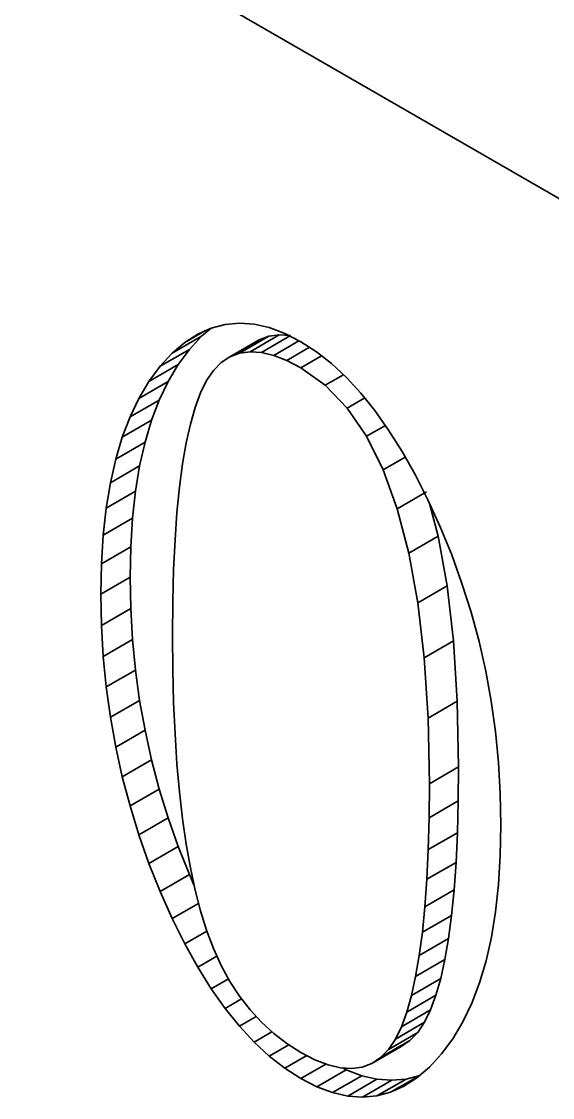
# Model space of a CAD drawing. Header units: millimetres. Extents: x -148 to 148, y -105 to 105.
# Drawn here: x 92.134 to 93.418, y -22.915 to -20.313 of the extents above; entities that cross this region are included whole.
import ezdxf

# ---------------------------------------------------------------- set-up
doc = ezdxf.new("R2010")
doc.units = ezdxf.units.MM
doc.layers.add('粗实线层', color=7, linetype='Continuous', lineweight=35)

msp = doc.modelspace()

# ---------------------------------------------------------------- linework, layer by layer
at = {"layer": '粗实线层', "color": 7, "lineweight": 35, "ltscale": 0.265361}
msp.add_line((100.2564, -24.6806), (91.064, -19.3734), dxfattribs=at)
at = {"layer": '粗实线层', "color": 7, "lineweight": 35, "ltscale": 0.000865132}
msp.add_line((92.5926, -21.0541), (92.626, -21.0453), dxfattribs=at)
at = {"layer": '粗实线层', "color": 7, "lineweight": 35, "ltscale": 0.000867458}
msp.add_line((92.626, -21.0453), (92.6606, -21.0422), dxfattribs=at)
at = {"layer": '粗实线层', "color": 7, "lineweight": 35, "ltscale": 0.000892793}
for p, q in [((92.6606, -21.0422), (92.6962, -21.0449)), ((93.029, -22.8732), (92.9934, -22.8706))]:
    msp.add_line(p, q, dxfattribs=at)
at = {"layer": '粗实线层', "color": 7, "lineweight": 35, "ltscale": 0.000940663}
for p, q in [((92.6962, -21.0449), (92.7329, -21.0532)), ((92.9227, -22.9114), (92.886, -22.903))]:
    msp.add_line(p, q, dxfattribs=at)
at = {"layer": '粗实线层', "color": 7, "lineweight": 35, "ltscale": 0.002041}
for p, q in [((92.4985, -21.115), (92.5692, -21.0742)), ((92.661, -21.1147), (92.7317, -21.0739)), ((92.6864, -21.1113), (92.7571, -21.0705)), ((92.7139, -21.1131), (92.7846, -21.0723)), ((92.6378, -21.1235), (92.7085, -21.0827)), ((92.4693, -21.1467), (92.54, -21.1059)), ((92.4421, -21.1834), (92.5128, -21.1426)), ((92.4177, -21.2242), (92.4884, -21.1833)), ((92.3962, -21.269), (92.4669, -21.2282)), ((92.3775, -21.318), (92.4482, -21.2771)), ((92.3617, -21.371), (92.4325, -21.3302)), ((92.3488, -21.4281), (92.4195, -21.3873)), ((92.3388, -21.4894), (92.4095, -21.4485)), ((93.0423, -21.4913), (93.113, -21.4504)), ((92.3316, -21.5547), (92.4023, -21.5138)), ((93.0703, -21.5983), (93.141, -21.5575)), ((92.3273, -21.6241), (92.398, -21.5832)), ((92.3259, -21.6976), (92.3966, -21.6567)), ((93.092, -21.7183), (93.1627, -21.6775)), ((92.3273, -21.7732), (92.398, -21.7324)), ((92.3316, -21.8481), (92.4023, -21.8072)), ((93.1075, -21.8513), (93.1782, -21.8104)), ((92.3388, -21.9221), (92.4095, -21.8813)), ((92.3488, -21.9952), (92.4195, -21.9544)), ((93.1169, -21.9972), (93.1876, -21.9564)), ((92.3617, -22.0676), (92.4325, -22.0268)), ((92.3775, -22.1391), (92.4482, -22.0983)), ((93.12, -22.156), (93.1907, -22.1152)), ((92.3962, -22.2097), (92.4669, -22.1689)), ((93.1193, -22.2383), (93.19, -22.1974)), ((92.4177, -22.2796), (92.4884, -22.2387)), ((93.1173, -22.3153), (93.188, -22.2745)), ((92.4421, -22.3486), (92.5128, -22.3077)), ((93.1139, -22.3871), (93.1846, -22.3463)), ((92.4693, -22.4167), (92.54, -22.3759)), ((93.1091, -22.4537), (93.1799, -22.4129)), ((93.1031, -22.5151), (93.1738, -22.4743)), ((93.0956, -22.5713), (93.1664, -22.5304)), ((93.0869, -22.6222), (93.1576, -22.5814)), ((93.0767, -22.668), (93.1474, -22.6271)), ((93.0652, -22.7085), (93.1359, -22.6677)), ((93.0524, -22.7438), (93.1231, -22.703)), ((93.0378, -22.7739), (93.1085, -22.733)), ((93.0211, -22.7986), (93.0918, -22.7578)), ((93.0022, -22.8181), (93.0729, -22.7773)), ((92.9811, -22.8323), (93.0518, -22.7914)), ((92.8483, -22.8889), (92.919, -22.848)), ((92.886, -22.903), (92.9567, -22.8622)), ((93.0263, -22.9021), (93.097, -22.8613)), ((92.9227, -22.9114), (92.9934, -22.8706)), ((92.9583, -22.914), (93.029, -22.8732)), ((92.9928, -22.9109), (93.0636, -22.8701))]:
    msp.add_line(p, q, dxfattribs=at)
at = {"layer": '粗实线层', "color": 7, "lineweight": 35, "ltscale": 0.001396}
msp.add_line((92.5288, -21.089), (92.5772, -21.061), dxfattribs=at)
at = {"layer": '粗实线层', "color": 7, "lineweight": 35, "ltscale": 0.00093325}
msp.add_line((92.5288, -21.089), (92.5601, -21.0687), dxfattribs=at)
at = {"layer": '粗实线层', "color": 7, "lineweight": 35, "ltscale": 0.001079}
for p, q in [((92.54, -21.1059), (92.5692, -21.0742)), ((92.4693, -21.1467), (92.4985, -21.115)), ((93.1496, -22.8095), (93.1204, -22.8413))]:
    msp.add_line(p, q, dxfattribs=at)
at = {"layer": '粗实线层', "color": 7, "lineweight": 35, "ltscale": 0.000888566}
msp.add_line((92.5601, -21.0687), (92.5926, -21.0541), dxfattribs=at)
at = {"layer": '粗实线层', "color": 7, "lineweight": 35, "ltscale": 0.000767695}
msp.add_line((92.5692, -21.0742), (92.5925, -21.0541), dxfattribs=at)
at = {"layer": '粗实线层', "color": 7, "lineweight": 35, "ltscale": 0.000619888}
msp.add_line((92.7317, -21.0739), (92.7085, -21.0827), dxfattribs=at)
at = {"layer": '粗实线层', "color": 7, "lineweight": 35, "ltscale": 0.000640215}
for p, q in [((92.7571, -21.0705), (92.7317, -21.0739)), ((92.6864, -21.1113), (92.661, -21.1147))]:
    msp.add_line(p, q, dxfattribs=at)
at = {"layer": '粗实线层', "color": 7, "lineweight": 35, "ltscale": 0.001007}
msp.add_line((92.7329, -21.0532), (92.7706, -21.0674), dxfattribs=at)
at = {"layer": '粗实线层', "color": 7, "lineweight": 35, "ltscale": 0.000689642}
msp.add_line((92.7846, -21.0723), (92.7571, -21.0705), dxfattribs=at)
at = {"layer": '粗实线层', "color": 7, "lineweight": 35, "ltscale": 0.00109}
for p, q in [((92.7706, -21.0674), (92.8094, -21.0872)), ((92.8483, -22.8889), (92.8094, -22.869))]:
    msp.add_line(p, q, dxfattribs=at)
at = {"layer": '粗实线层', "color": 7, "lineweight": 35, "ltscale": 0.00099845}
msp.add_line((92.4985, -21.115), (92.5288, -21.089), dxfattribs=at)
at = {"layer": '粗实线层', "color": 7, "lineweight": 35, "ltscale": 0.001767}
msp.add_line((92.7436, -21.1202), (92.8048, -21.0848), dxfattribs=at)
at = {"layer": '粗实线层', "color": 7, "lineweight": 35, "ltscale": 0.001116}
msp.add_line((92.8094, -21.0872), (92.8469, -21.1114), dxfattribs=at)
at = {"layer": '粗实线层', "color": 7, "lineweight": 35, "ltscale": 0.001142}
for p, q in [((92.5128, -21.1426), (92.54, -21.1059)), ((92.4421, -21.1834), (92.4693, -21.1467))]:
    msp.add_line(p, q, dxfattribs=at)
at = {"layer": '粗实线层', "color": 7, "lineweight": 35, "ltscale": 0.000632054}
msp.add_line((92.6378, -21.1235), (92.6167, -21.1375), dxfattribs=at)
at = {"layer": '粗实线层', "color": 7, "lineweight": 35, "ltscale": 0.000620245}
msp.add_line((92.661, -21.1147), (92.6378, -21.1235), dxfattribs=at)
at = {"layer": '粗实线层', "color": 7, "lineweight": 35, "ltscale": 0.000689667}
msp.add_line((92.7139, -21.1131), (92.6864, -21.1113), dxfattribs=at)
at = {"layer": '粗实线层', "color": 7, "lineweight": 35, "ltscale": 0.00076315}
msp.add_line((92.7436, -21.1202), (92.7139, -21.1131), dxfattribs=at)
at = {"layer": '粗实线层', "color": 7, "lineweight": 35, "ltscale": 0.000853849}
msp.add_line((92.7754, -21.1325), (92.7436, -21.1202), dxfattribs=at)
at = {"layer": '粗实线层', "color": 7, "lineweight": 35, "ltscale": 0.001589}
msp.add_line((92.7754, -21.1325), (92.8305, -21.1008), dxfattribs=at)
at = {"layer": '粗实线层', "color": 7, "lineweight": 35, "ltscale": 0.001445}
msp.add_line((92.8094, -21.1502), (92.8595, -21.1213), dxfattribs=at)
at = {"layer": '粗实线层', "color": 7, "lineweight": 35, "ltscale": 0.001164}
msp.add_line((92.8469, -21.1114), (92.8836, -21.1401), dxfattribs=at)
at = {"layer": '粗实线层', "color": 7, "lineweight": 35, "ltscale": 0.001187}
for p, q in [((92.4884, -21.1833), (92.5128, -21.1426)), ((92.4177, -21.2242), (92.4421, -21.1834))]:
    msp.add_line(p, q, dxfattribs=at)
at = {"layer": '粗实线层', "color": 7, "lineweight": 35, "ltscale": 0.00067492}
msp.add_line((92.6167, -21.1375), (92.5978, -21.1567), dxfattribs=at)
at = {"layer": '粗实线层', "color": 7, "lineweight": 35, "ltscale": 0.00095733}
msp.add_line((92.8094, -21.1502), (92.7754, -21.1325), dxfattribs=at)
at = {"layer": '粗实线层', "color": 7, "lineweight": 35, "ltscale": 0.001815}
msp.add_line((92.8684, -21.1925), (92.8094, -21.1502), dxfattribs=at)
at = {"layer": '粗实线层', "color": 7, "lineweight": 35, "ltscale": 0.001223}
msp.add_line((92.8836, -21.1401), (92.9194, -21.1735), dxfattribs=at)
at = {"layer": '粗实线层', "color": 7, "lineweight": 35, "ltscale": 0.000742236}
msp.add_line((92.5978, -21.1567), (92.5811, -21.1813), dxfattribs=at)
at = {"layer": '粗实线层', "color": 7, "lineweight": 35, "ltscale": 0.001272}
msp.add_line((92.8684, -21.1925), (92.9125, -21.167), dxfattribs=at)
at = {"layer": '粗实线层', "color": 7, "lineweight": 35, "ltscale": 0.001289}
msp.add_line((92.9194, -21.1735), (92.9543, -21.2114), dxfattribs=at)
at = {"layer": '粗实线层', "color": 7, "lineweight": 35, "ltscale": 0.001244}
for p, q in [((92.4669, -21.2282), (92.4884, -21.1833)), ((92.3962, -21.269), (92.4177, -21.2242))]:
    msp.add_line(p, q, dxfattribs=at)
at = {"layer": '粗实线层', "color": 7, "lineweight": 35, "ltscale": 0.000829479}
msp.add_line((92.5811, -21.1813), (92.5665, -21.2111), dxfattribs=at)
at = {"layer": '粗实线层', "color": 7, "lineweight": 35, "ltscale": 0.001911}
msp.add_line((92.9212, -21.2478), (92.8684, -21.1925), dxfattribs=at)
at = {"layer": '粗实线层', "color": 7, "lineweight": 35, "ltscale": 0.001309}
msp.add_line((92.4482, -21.2771), (92.4669, -21.2282), dxfattribs=at)
at = {"layer": '粗实线层', "color": 7, "lineweight": 35, "ltscale": 0.000933478}
msp.add_line((92.5665, -21.2111), (92.5537, -21.2461), dxfattribs=at)
at = {"layer": '粗实线层', "color": 7, "lineweight": 35, "ltscale": 0.001229}
msp.add_line((92.9212, -21.2478), (92.9638, -21.2232), dxfattribs=at)
at = {"layer": '粗实线层', "color": 7, "lineweight": 35, "ltscale": 0.001361}
msp.add_line((92.9543, -21.2114), (92.9884, -21.2538), dxfattribs=at)
at = {"layer": '粗实线层', "color": 7, "lineweight": 35, "ltscale": 0.001047}
msp.add_line((92.5537, -21.2461), (92.5422, -21.2864), dxfattribs=at)
at = {"layer": '粗实线层', "color": 7, "lineweight": 35, "ltscale": 0.002065}
msp.add_line((92.9678, -21.316), (92.9212, -21.2478), dxfattribs=at)
at = {"layer": '粗实线层', "color": 7, "lineweight": 35, "ltscale": 0.00144}
msp.add_line((92.9884, -21.2538), (93.0216, -21.3009), dxfattribs=at)
at = {"layer": '粗实线层', "color": 7, "lineweight": 35, "ltscale": 0.00131}
msp.add_line((92.3775, -21.318), (92.3962, -21.269), dxfattribs=at)
at = {"layer": '粗实线层', "color": 7, "lineweight": 35, "ltscale": 0.001383}
for p, q in [((92.4325, -21.3302), (92.4482, -21.2771)), ((92.3617, -21.371), (92.3775, -21.318))]:
    msp.add_line(p, q, dxfattribs=at)
at = {"layer": '粗实线层', "color": 7, "lineweight": 35, "ltscale": 0.001167}
msp.add_line((92.5422, -21.2864), (92.532, -21.3319), dxfattribs=at)
at = {"layer": '粗实线层', "color": 7, "lineweight": 35, "ltscale": 0.001323}
msp.add_line((92.9678, -21.316), (93.0136, -21.2895), dxfattribs=at)
at = {"layer": '粗实线层', "color": 7, "lineweight": 35, "ltscale": 0.001523}
msp.add_line((93.0216, -21.3009), (93.054, -21.3525), dxfattribs=at)
at = {"layer": '粗实线层', "color": 7, "lineweight": 35, "ltscale": 0.001464}
msp.add_line((92.4195, -21.3873), (92.4325, -21.3302), dxfattribs=at)
at = {"layer": '粗实线层', "color": 7, "lineweight": 35, "ltscale": 0.001288}
msp.add_line((92.532, -21.3319), (92.5232, -21.3827), dxfattribs=at)
at = {"layer": '粗实线层', "color": 7, "lineweight": 35, "ltscale": 0.002266}
msp.add_line((93.0082, -21.3972), (92.9678, -21.316), dxfattribs=at)
at = {"layer": '粗实线层', "color": 7, "lineweight": 35, "ltscale": 0.00161}
msp.add_line((93.054, -21.3525), (93.0855, -21.4086), dxfattribs=at)
at = {"layer": '粗实线层', "color": 7, "lineweight": 35, "ltscale": 0.001465}
msp.add_line((92.3488, -21.4281), (92.3617, -21.371), dxfattribs=at)
at = {"layer": '粗实线层', "color": 7, "lineweight": 35, "ltscale": 0.001413}
msp.add_line((92.5232, -21.3827), (92.5158, -21.4387), dxfattribs=at)
at = {"layer": '粗实线层', "color": 7, "lineweight": 35, "ltscale": 0.001546}
msp.add_line((93.0082, -21.3972), (93.0617, -21.3662), dxfattribs=at)
at = {"layer": '粗实线层', "color": 7, "lineweight": 35, "ltscale": 0.001551}
for p, q in [((92.4095, -21.4485), (92.4195, -21.3873)), ((92.3388, -21.4894), (92.3488, -21.4281))]:
    msp.add_line(p, q, dxfattribs=at)
at = {"layer": '粗实线层', "color": 7, "lineweight": 35, "ltscale": 0.002503}
msp.add_line((93.0423, -21.4913), (93.0082, -21.3972), dxfattribs=at)
at = {"layer": '粗实线层', "color": 7, "lineweight": 35, "ltscale": 0.001702}
for p, q in [((93.0855, -21.4086), (93.1162, -21.4694)), ((92.5288, -22.5432), (92.4985, -22.4822))]:
    msp.add_line(p, q, dxfattribs=at)
at = {"layer": '粗实线层', "color": 7, "lineweight": 35, "ltscale": 0.001643}
for p, q in [((92.4023, -21.5138), (92.4095, -21.4485)), ((92.3316, -21.5547), (92.3388, -21.4894))]:
    msp.add_line(p, q, dxfattribs=at)
at = {"layer": '粗实线层', "color": 7, "lineweight": 35, "ltscale": 0.001539}
msp.add_line((92.5158, -21.4387), (92.5097, -21.5), dxfattribs=at)
at = {"layer": '粗实线层', "color": 7, "lineweight": 35, "ltscale": 0.001795}
msp.add_line((93.1162, -21.4694), (93.146, -21.5347), dxfattribs=at)
at = {"layer": '粗实线层', "color": 7, "lineweight": 35, "ltscale": 0.002042}
msp.add_line((93.141, -21.5575), (93.1203, -21.4785), dxfattribs=at)
at = {"layer": '粗实线层', "color": 7, "lineweight": 35, "ltscale": 0.001739}
for p, q in [((92.398, -21.5832), (92.4023, -21.5138)), ((92.3273, -21.6241), (92.3316, -21.5547))]:
    msp.add_line(p, q, dxfattribs=at)
at = {"layer": '粗实线层', "color": 7, "lineweight": 35, "ltscale": 0.001667}
msp.add_line((92.5097, -21.5), (92.505, -21.5665), dxfattribs=at)
at = {"layer": '粗实线层', "color": 7, "lineweight": 35, "ltscale": 0.002766}
msp.add_line((93.0703, -21.5983), (93.0423, -21.4913), dxfattribs=at)
at = {"layer": '粗实线层', "color": 7, "lineweight": 35, "ltscale": 0.001839}
msp.add_line((93.146, -21.5347), (93.174, -21.6028), dxfattribs=at)
at = {"layer": '粗实线层', "color": 7, "lineweight": 35, "ltscale": 0.001796}
msp.add_line((92.505, -21.5665), (92.5016, -21.6383), dxfattribs=at)
at = {"layer": '粗实线层', "color": 7, "lineweight": 35, "ltscale": 0.003049}
for p, q in [((93.1627, -21.6775), (93.141, -21.5575)), ((93.092, -21.7183), (93.0703, -21.5983))]:
    msp.add_line(p, q, dxfattribs=at)
at = {"layer": '粗实线层', "color": 7, "lineweight": 35, "ltscale": 0.001838}
for p, q in [((92.3966, -21.6567), (92.398, -21.5832)), ((92.3259, -21.6976), (92.3273, -21.6241))]:
    msp.add_line(p, q, dxfattribs=at)
at = {"layer": '粗实线层', "color": 7, "lineweight": 35, "ltscale": 0.001834}
msp.add_line((93.174, -21.6028), (93.1989, -21.6717), dxfattribs=at)
at = {"layer": '粗实线层', "color": 7, "lineweight": 35, "ltscale": 0.001926}
for p, q in [((92.5016, -21.6383), (92.4996, -21.7153)), ((93.188, -22.2745), (93.19, -22.1974))]:
    msp.add_line(p, q, dxfattribs=at)
at = {"layer": '粗实线层', "color": 7, "lineweight": 35, "ltscale": 0.001892}
for p, q in [((92.398, -21.7324), (92.3966, -21.6567)), ((92.3273, -21.7732), (92.3259, -21.6976))]:
    msp.add_line(p, q, dxfattribs=at)
at = {"layer": '粗实线层', "color": 7, "lineweight": 35, "ltscale": 0.001831}
msp.add_line((93.1989, -21.6717), (93.221, -21.7416), dxfattribs=at)
at = {"layer": '粗实线层', "color": 7, "lineweight": 35, "ltscale": 0.003346}
for p, q in [((93.1782, -21.8104), (93.1627, -21.6775)), ((93.1075, -21.8513), (93.092, -21.7183))]:
    msp.add_line(p, q, dxfattribs=at)
at = {"layer": '粗实线层', "color": 7, "lineweight": 35, "ltscale": 0.002055}
msp.add_line((92.4996, -21.7153), (92.4989, -21.7975), dxfattribs=at)
at = {"layer": '粗实线层', "color": 7, "lineweight": 35, "ltscale": 0.001874}
for p, q in [((92.4023, -21.8072), (92.398, -21.7324)), ((92.3316, -21.8481), (92.3273, -21.7732))]:
    msp.add_line(p, q, dxfattribs=at)
at = {"layer": '粗实线层', "color": 7, "lineweight": 35, "ltscale": 0.001833}
msp.add_line((93.221, -21.7416), (93.2401, -21.8124), dxfattribs=at)
at = {"layer": '粗实线层', "color": 7, "lineweight": 35, "ltscale": 0.002076}
msp.add_line((92.4989, -21.7975), (92.4996, -21.8805), dxfattribs=at)
at = {"layer": '粗实线层', "color": 7, "lineweight": 35, "ltscale": 0.001859}
for p, q in [((92.4095, -21.8813), (92.4023, -21.8072)), ((92.3388, -21.9221), (92.3316, -21.8481))]:
    msp.add_line(p, q, dxfattribs=at)
at = {"layer": '粗实线层', "color": 7, "lineweight": 35, "ltscale": 0.003655}
for p, q in [((93.1876, -21.9564), (93.1782, -21.8104)), ((93.1169, -21.9972), (93.1075, -21.8513))]:
    msp.add_line(p, q, dxfattribs=at)
at = {"layer": '粗实线层', "color": 7, "lineweight": 35, "ltscale": 0.001837}
for p, q in [((93.2401, -21.8124), (93.2562, -21.884)), ((92.4325, -22.0268), (92.4195, -21.9544)), ((92.3617, -22.0676), (92.3488, -21.9952))]:
    msp.add_line(p, q, dxfattribs=at)
at = {"layer": '粗实线层', "color": 7, "lineweight": 35, "ltscale": 0.001985}
msp.add_line((92.4996, -21.8805), (92.5016, -21.9599), dxfattribs=at)
at = {"layer": '粗实线层', "color": 7, "lineweight": 35, "ltscale": 0.001846}
for p, q in [((92.4195, -21.9544), (92.4095, -21.8813)), ((92.3488, -21.9952), (92.3388, -21.9221))]:
    msp.add_line(p, q, dxfattribs=at)
at = {"layer": '粗实线层', "color": 7, "lineweight": 35, "ltscale": 0.001844}
msp.add_line((93.2562, -21.884), (93.2695, -21.9566), dxfattribs=at)
at = {"layer": '粗实线层', "color": 7, "lineweight": 35, "ltscale": 0.003972}
for p, q in [((93.1907, -22.1152), (93.1876, -21.9564)), ((93.12, -22.156), (93.1169, -21.9972))]:
    msp.add_line(p, q, dxfattribs=at)
at = {"layer": '粗实线层', "color": 7, "lineweight": 35, "ltscale": 0.001855}
msp.add_line((93.2695, -21.9566), (93.2798, -22.0301), dxfattribs=at)
at = {"layer": '粗实线层', "color": 7, "lineweight": 35, "ltscale": 0.001895}
msp.add_line((92.5016, -21.9599), (92.505, -22.0356), dxfattribs=at)
at = {"layer": '粗实线层', "color": 7, "lineweight": 35, "ltscale": 0.00183}
for p, q in [((92.4482, -22.0983), (92.4325, -22.0268)), ((92.3775, -22.1391), (92.3617, -22.0676)), ((92.5128, -22.3077), (92.4884, -22.2387)), ((92.4421, -22.3486), (92.4177, -22.2796))]:
    msp.add_line(p, q, dxfattribs=at)
at = {"layer": '粗实线层', "color": 7, "lineweight": 35, "ltscale": 0.001805}
msp.add_line((92.505, -22.0356), (92.5097, -22.1076), dxfattribs=at)
at = {"layer": '粗实线层', "color": 7, "lineweight": 35, "ltscale": 0.001869}
msp.add_line((93.2798, -22.0301), (93.2871, -22.1045), dxfattribs=at)
at = {"layer": '粗实线层', "color": 7, "lineweight": 35, "ltscale": 0.001827}
for p, q in [((92.4669, -22.1689), (92.4482, -22.0983)), ((92.3962, -22.2097), (92.3775, -22.1391))]:
    msp.add_line(p, q, dxfattribs=at)
at = {"layer": '粗实线层', "color": 7, "lineweight": 35, "ltscale": 0.001717}
msp.add_line((92.5097, -22.1076), (92.5158, -22.176), dxfattribs=at)
at = {"layer": '粗实线层', "color": 7, "lineweight": 35, "ltscale": 0.001885}
msp.add_line((93.2871, -22.1045), (93.2915, -22.1797), dxfattribs=at)
at = {"layer": '粗实线层', "color": 7, "lineweight": 35, "ltscale": 0.002056}
for p, q in [((93.19, -22.1974), (93.1907, -22.1152)), ((93.1193, -22.2383), (93.12, -22.156))]:
    msp.add_line(p, q, dxfattribs=at)
at = {"layer": '粗实线层', "color": 7, "lineweight": 35, "ltscale": 0.001826}
for p, q in [((92.4884, -22.2387), (92.4669, -22.1689)), ((92.4177, -22.2796), (92.3962, -22.2097))]:
    msp.add_line(p, q, dxfattribs=at)
at = {"layer": '粗实线层', "color": 7, "lineweight": 35, "ltscale": 0.00163}
msp.add_line((92.5158, -22.176), (92.5232, -22.2408), dxfattribs=at)
at = {"layer": '粗实线层', "color": 7, "lineweight": 35, "ltscale": 0.001905}
msp.add_line((93.2915, -22.1797), (93.293, -22.2559), dxfattribs=at)
at = {"layer": '粗实线层', "color": 7, "lineweight": 35, "ltscale": 0.001543}
msp.add_line((92.5232, -22.2408), (92.532, -22.3019), dxfattribs=at)
at = {"layer": '粗实线层', "color": 7, "lineweight": 35, "ltscale": 0.001927}
msp.add_line((93.1173, -22.3153), (93.1193, -22.2383), dxfattribs=at)
at = {"layer": '粗实线层', "color": 7, "lineweight": 35, "ltscale": 0.00185}
msp.add_line((93.293, -22.2559), (93.2916, -22.3299), dxfattribs=at)
at = {"layer": '粗实线层', "color": 7, "lineweight": 35, "ltscale": 0.001797}
for p, q in [((93.1846, -22.3463), (93.188, -22.2745)), ((93.1139, -22.3871), (93.1173, -22.3153))]:
    msp.add_line(p, q, dxfattribs=at)
at = {"layer": '粗实线层', "color": 7, "lineweight": 35, "ltscale": 0.001835}
for p, q in [((92.54, -22.3759), (92.5128, -22.3077)), ((92.4693, -22.4167), (92.4421, -22.3486))]:
    msp.add_line(p, q, dxfattribs=at)
at = {"layer": '粗实线层', "color": 7, "lineweight": 35, "ltscale": 0.001458}
msp.add_line((92.532, -22.3019), (92.5422, -22.3593), dxfattribs=at)
at = {"layer": '粗实线层', "color": 7, "lineweight": 35, "ltscale": 0.001669}
for p, q in [((93.1799, -22.4129), (93.1846, -22.3463)), ((93.1091, -22.4537), (93.1139, -22.3871))]:
    msp.add_line(p, q, dxfattribs=at)
at = {"layer": '粗实线层', "color": 7, "lineweight": 35, "ltscale": 0.00175}
msp.add_line((93.2916, -22.3299), (93.2873, -22.3998), dxfattribs=at)
at = {"layer": '粗实线层', "color": 7, "lineweight": 35, "ltscale": 0.001375}
msp.add_line((92.5422, -22.3593), (92.5537, -22.4131), dxfattribs=at)
at = {"layer": '粗实线层', "color": 7, "lineweight": 35, "ltscale": 0.000670419}
msp.add_line((92.5509, -22.4004), (92.54, -22.3759), dxfattribs=at)
at = {"layer": '粗实线层', "color": 7, "lineweight": 35, "ltscale": 0.001653}
msp.add_line((93.2873, -22.3998), (93.2801, -22.4655), dxfattribs=at)
at = {"layer": '粗实线层', "color": 7, "lineweight": 35, "ltscale": 0.001793}
msp.add_line((92.4985, -22.4822), (92.4693, -22.4167), dxfattribs=at)
at = {"layer": '粗实线层', "color": 7, "lineweight": 35, "ltscale": 0.001294}
msp.add_line((92.5537, -22.4131), (92.5665, -22.4633), dxfattribs=at)
at = {"layer": '粗实线层', "color": 7, "lineweight": 35, "ltscale": 0.001542}
for p, q in [((93.1738, -22.4743), (93.1799, -22.4129)), ((93.1031, -22.5151), (93.1091, -22.4537))]:
    msp.add_line(p, q, dxfattribs=at)
at = {"layer": '粗实线层', "color": 7, "lineweight": 35, "ltscale": 0.001832}
msp.add_line((92.4985, -22.4822), (92.562, -22.4456), dxfattribs=at)
at = {"layer": '粗实线层', "color": 7, "lineweight": 35, "ltscale": 0.001228}
msp.add_line((92.5665, -22.4633), (92.5811, -22.5102), dxfattribs=at)
at = {"layer": '粗实线层', "color": 7, "lineweight": 35, "ltscale": 0.001416}
msp.add_line((93.1664, -22.5304), (93.1738, -22.4743), dxfattribs=at)
at = {"layer": '粗实线层', "color": 7, "lineweight": 35, "ltscale": 0.00156}
msp.add_line((93.2801, -22.4655), (93.2701, -22.5271), dxfattribs=at)
at = {"layer": '粗实线层', "color": 7, "lineweight": 35, "ltscale": 0.001535}
msp.add_line((92.5288, -22.5432), (92.582, -22.5125), dxfattribs=at)
at = {"layer": '粗实线层', "color": 7, "lineweight": 35, "ltscale": 0.00118}
msp.add_line((92.5811, -22.5102), (92.5978, -22.5543), dxfattribs=at)
at = {"layer": '粗实线层', "color": 7, "lineweight": 35, "ltscale": 0.001417}
msp.add_line((93.0956, -22.5713), (93.1031, -22.5151), dxfattribs=at)
at = {"layer": '粗实线层', "color": 7, "lineweight": 35, "ltscale": 0.001293}
for p, q in [((93.1576, -22.5814), (93.1664, -22.5304)), ((93.0869, -22.6222), (93.0956, -22.5713))]:
    msp.add_line(p, q, dxfattribs=at)
at = {"layer": '粗实线层', "color": 7, "lineweight": 35, "ltscale": 0.001472}
msp.add_line((93.2701, -22.5271), (93.2571, -22.5845), dxfattribs=at)
at = {"layer": '粗实线层', "color": 7, "lineweight": 35, "ltscale": 0.001615}
msp.add_line((92.5601, -22.5997), (92.5288, -22.5432), dxfattribs=at)
at = {"layer": '粗实线层', "color": 7, "lineweight": 35, "ltscale": 0.001135}
msp.add_line((92.5978, -22.5543), (92.6167, -22.5956), dxfattribs=at)
at = {"layer": '粗实线层', "color": 7, "lineweight": 35, "ltscale": 0.001335}
msp.add_line((92.5601, -22.5997), (92.6064, -22.573), dxfattribs=at)
at = {"layer": '粗实线层', "color": 7, "lineweight": 35, "ltscale": 0.001171}
for p, q in [((93.1474, -22.6271), (93.1576, -22.5814)), ((93.0767, -22.668), (93.0869, -22.6222))]:
    msp.add_line(p, q, dxfattribs=at)
at = {"layer": '粗实线层', "color": 7, "lineweight": 35, "ltscale": 0.001532}
msp.add_line((92.5926, -22.6517), (92.5601, -22.5997), dxfattribs=at)
at = {"layer": '粗实线层', "color": 7, "lineweight": 35, "ltscale": 0.001097}
msp.add_line((92.6167, -22.5956), (92.6378, -22.634), dxfattribs=at)
at = {"layer": '粗实线层', "color": 7, "lineweight": 35, "ltscale": 0.001389}
msp.add_line((93.2571, -22.5845), (93.2414, -22.6378), dxfattribs=at)
at = {"layer": '粗实线层', "color": 7, "lineweight": 35, "ltscale": 0.001204}
msp.add_line((92.5926, -22.6517), (92.6342, -22.6276), dxfattribs=at)
at = {"layer": '粗实线层', "color": 7, "lineweight": 35, "ltscale": 0.001065}
msp.add_line((92.6378, -22.634), (92.661, -22.6697), dxfattribs=at)
at = {"layer": '粗实线层', "color": 7, "lineweight": 35, "ltscale": 0.001053}
for p, q in [((93.1359, -22.6677), (93.1474, -22.6271)), ((93.0652, -22.7085), (93.0767, -22.668))]:
    msp.add_line(p, q, dxfattribs=at)
at = {"layer": '粗实线层', "color": 7, "lineweight": 35, "ltscale": 0.001452}
msp.add_line((92.626, -22.6992), (92.5926, -22.6517), dxfattribs=at)
at = {"layer": '粗实线层', "color": 7, "lineweight": 35, "ltscale": 0.001314}
msp.add_line((93.2414, -22.6378), (93.2227, -22.687), dxfattribs=at)
at = {"layer": '粗实线层', "color": 7, "lineweight": 35, "ltscale": 0.001152}
msp.add_line((92.626, -22.6992), (92.6659, -22.6761), dxfattribs=at)
at = {"layer": '粗实线层', "color": 7, "lineweight": 35, "ltscale": 0.001038}
msp.add_line((92.661, -22.6697), (92.6864, -22.7026), dxfattribs=at)
at = {"layer": '粗实线层', "color": 7, "lineweight": 35, "ltscale": 0.000939212}
for p, q in [((93.1231, -22.703), (93.1359, -22.6677)), ((93.0524, -22.7438), (93.0652, -22.7085))]:
    msp.add_line(p, q, dxfattribs=at)
at = {"layer": '粗实线层', "color": 7, "lineweight": 35, "ltscale": 0.001247}
msp.add_line((93.2227, -22.687), (93.2012, -22.732), dxfattribs=at)
at = {"layer": '粗实线层', "color": 7, "lineweight": 35, "ltscale": 0.001379}
msp.add_line((92.6606, -22.7421), (92.626, -22.6992), dxfattribs=at)
at = {"layer": '粗实线层', "color": 7, "lineweight": 35, "ltscale": 0.001019}
msp.add_line((92.6864, -22.7026), (92.7139, -22.7327), dxfattribs=at)
at = {"layer": '粗实线层', "color": 7, "lineweight": 35, "ltscale": 0.000835309}
for p, q in [((93.1085, -22.733), (93.1231, -22.703)), ((93.0378, -22.7739), (93.0524, -22.7438))]:
    msp.add_line(p, q, dxfattribs=at)
at = {"layer": '粗实线层', "color": 7, "lineweight": 35, "ltscale": 0.00117}
msp.add_line((92.6606, -22.7421), (92.7011, -22.7187), dxfattribs=at)
at = {"layer": '粗实线层', "color": 7, "lineweight": 35, "ltscale": 0.001008}
for p, q in [((92.7139, -22.7327), (92.7436, -22.76)), ((92.7754, -22.7844), (92.8094, -22.8061)), ((92.9567, -22.8622), (92.919, -22.848)), ((92.886, -22.903), (92.8483, -22.8889))]:
    msp.add_line(p, q, dxfattribs=at)
at = {"layer": '粗实线层', "color": 7, "lineweight": 35, "ltscale": 0.000747499}
for p, q in [((93.0918, -22.7578), (93.1085, -22.733)), ((93.0211, -22.7986), (93.0378, -22.7739))]:
    msp.add_line(p, q, dxfattribs=at)
at = {"layer": '粗实线层', "color": 7, "lineweight": 35, "ltscale": 0.001189}
msp.add_line((93.2012, -22.732), (93.1768, -22.7728), dxfattribs=at)
at = {"layer": '粗实线层', "color": 7, "lineweight": 35, "ltscale": 0.001311}
msp.add_line((92.6962, -22.7806), (92.6606, -22.7421), dxfattribs=at)
at = {"layer": '粗实线层', "color": 7, "lineweight": 35, "ltscale": 0.001239}
msp.add_line((92.6962, -22.7806), (92.7391, -22.7558), dxfattribs=at)
at = {"layer": '粗实线层', "color": 7, "lineweight": 35, "ltscale": 0.001004}
msp.add_line((92.7436, -22.76), (92.7754, -22.7844), dxfattribs=at)
at = {"layer": '粗实线层', "color": 7, "lineweight": 35, "ltscale": 0.000678195}
msp.add_line((93.0729, -22.7773), (93.0918, -22.7578), dxfattribs=at)
at = {"layer": '粗实线层', "color": 7, "lineweight": 35, "ltscale": 0.00125}
msp.add_line((92.7329, -22.8146), (92.6962, -22.7806), dxfattribs=at)
at = {"layer": '粗实线层', "color": 7, "lineweight": 35, "ltscale": 0.001362}
msp.add_line((92.7329, -22.8146), (92.78, -22.7873), dxfattribs=at)
at = {"layer": '粗实线层', "color": 7, "lineweight": 35, "ltscale": 0.000634599}
for p, q in [((93.0518, -22.7914), (93.0729, -22.7773)), ((92.9811, -22.8323), (93.0022, -22.8181))]:
    msp.add_line(p, q, dxfattribs=at)
at = {"layer": '粗实线层', "color": 7, "lineweight": 35, "ltscale": 0.001143}
msp.add_line((93.1768, -22.7728), (93.1496, -22.8095), dxfattribs=at)
at = {"layer": '粗实线层', "color": 7, "lineweight": 35, "ltscale": 0.001197}
msp.add_line((92.7706, -22.844), (92.7329, -22.8146), dxfattribs=at)
at = {"layer": '粗实线层', "color": 7, "lineweight": 35, "ltscale": 0.001531}
msp.add_line((92.7706, -22.844), (92.8237, -22.8134), dxfattribs=at)
at = {"layer": '粗实线层', "color": 7, "lineweight": 35, "ltscale": 0.000957155}
msp.add_line((92.8094, -22.8061), (92.8434, -22.8237), dxfattribs=at)
at = {"layer": '粗实线层', "color": 7, "lineweight": 35, "ltscale": 0.000678469}
msp.add_line((93.0022, -22.8181), (93.0211, -22.7986), dxfattribs=at)
at = {"layer": '粗实线层', "color": 7, "lineweight": 35, "ltscale": 0.001752}
msp.add_line((92.8094, -22.869), (92.8701, -22.834), dxfattribs=at)
at = {"layer": '粗实线层', "color": 7, "lineweight": 35, "ltscale": 0.000853929}
msp.add_line((92.8434, -22.8237), (92.8753, -22.836), dxfattribs=at)
at = {"layer": '粗实线层', "color": 7, "lineweight": 35, "ltscale": 0.00076271}
msp.add_line((92.8753, -22.836), (92.905, -22.843), dxfattribs=at)
at = {"layer": '粗实线层', "color": 7, "lineweight": 35, "ltscale": 0.00068952}
msp.add_line((92.905, -22.843), (92.9325, -22.8447), dxfattribs=at)
at = {"layer": '粗实线层', "color": 7, "lineweight": 35, "ltscale": 0.000260854}
msp.add_line((92.919, -22.848), (92.9097, -22.8433), dxfattribs=at)
at = {"layer": '粗实线层', "color": 7, "lineweight": 35, "ltscale": 0.000640634}
msp.add_line((92.9325, -22.8447), (92.9579, -22.8412), dxfattribs=at)
at = {"layer": '粗实线层', "color": 7, "lineweight": 35, "ltscale": 0.000621241}
msp.add_line((92.9579, -22.8412), (92.9811, -22.8323), dxfattribs=at)
at = {"layer": '粗实线层', "color": 7, "lineweight": 35, "ltscale": 0.000998201}
msp.add_line((93.1204, -22.8413), (93.0901, -22.8673), dxfattribs=at)
at = {"layer": '粗实线层', "color": 7, "lineweight": 35, "ltscale": 0.001154}
msp.add_line((92.8094, -22.869), (92.7706, -22.844), dxfattribs=at)
at = {"layer": '粗实线层', "color": 7, "lineweight": 35, "ltscale": 0.000940748}
msp.add_line((92.9934, -22.8706), (92.9567, -22.8622), dxfattribs=at)
at = {"layer": '粗实线层', "color": 7, "lineweight": 35, "ltscale": 0.000933457}
msp.add_line((93.0901, -22.8673), (93.0587, -22.8876), dxfattribs=at)
at = {"layer": '粗实线层', "color": 7, "lineweight": 35, "ltscale": 0.000865501}
msp.add_line((93.097, -22.8613), (93.0636, -22.8701), dxfattribs=at)
at = {"layer": '粗实线层', "color": 7, "lineweight": 35, "ltscale": 0.00088841}
msp.add_line((93.0587, -22.8876), (93.0263, -22.9021), dxfattribs=at)
at = {"layer": '粗实线层', "color": 7, "lineweight": 35, "ltscale": 0.000867078}
for p, q in [((93.0636, -22.8701), (93.029, -22.8732)), ((92.9928, -22.9109), (92.9583, -22.914))]:
    msp.add_line(p, q, dxfattribs=at)
at = {"layer": '粗实线层', "color": 7, "lineweight": 35, "ltscale": 0.000892821}
msp.add_line((92.9583, -22.914), (92.9227, -22.9114), dxfattribs=at)
at = {"layer": '粗实线层', "color": 7, "lineweight": 35, "ltscale": 0.000865598}
msp.add_line((93.0263, -22.9021), (92.9928, -22.9109), dxfattribs=at)

doc.saveas('drawing.dxf')
